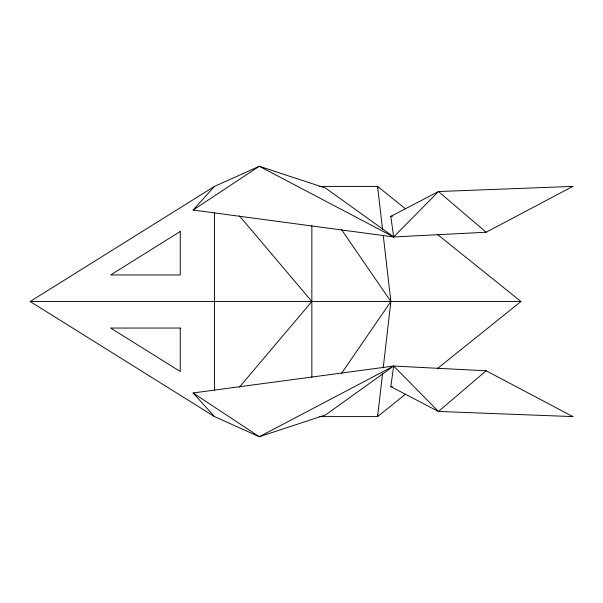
<?xml version="1.0" encoding="UTF-8"?>
<svg xmlns="http://www.w3.org/2000/svg" width="603" height="603" viewBox="0 0 603 603"><rect width="100%" height="100%" fill="white"/><g stroke="black" fill="none" stroke-linecap="round" stroke-linejoin="round"><path stroke-width="0.9" d="M382.558 373.551L377.591 416.598L319.371 416.598M383.207 367.936L390.872 301.5L383.207 235.064M390.812 386.606L393.676 366.051L486.139 370.777L572.85 416.598L438.471 411.465L390.812 386.606L392.666 386.915M341.554 373.34L390.872 301.5L341.554 229.66M239.444 387.103L311.857 301.5L239.444 215.897M193.096 210.04L214.495 186.402L259.298 166.27L325.499 188.046L393.676 236.949L486.139 232.223L572.85 186.402L438.471 191.535L390.812 216.394L393.676 236.949L193.096 210.04L259.298 166.27L393.676 236.949L438.471 191.535L486.139 232.223M486.139 370.777L438.471 411.465L393.676 366.051L193.096 392.96L214.495 416.598L259.298 436.73L325.499 414.954L393.676 366.051L259.298 436.73L193.096 392.96M405.389 394.279L377.591 416.598L377.591 414.721M437.574 368.441L520.962 301.5L437.574 234.559M214.495 416.598L30.15 301.5L214.495 186.402M390.812 216.394L392.666 216.085M570.996 186.711L572.85 186.402M319.371 186.402L377.591 186.402L405.389 208.721M30.15 301.5L520.962 301.5M570.996 416.289L572.85 416.598M382.558 229.449L377.591 186.402L377.591 188.279M311.857 225.703L311.857 377.297M214.495 212.603L214.495 390.397M180.252 231.507L110.651 274.96L180.252 274.96L180.252 231.507M180.252 328.04L110.651 328.04L180.252 371.493L180.252 328.04"/></g></svg>
